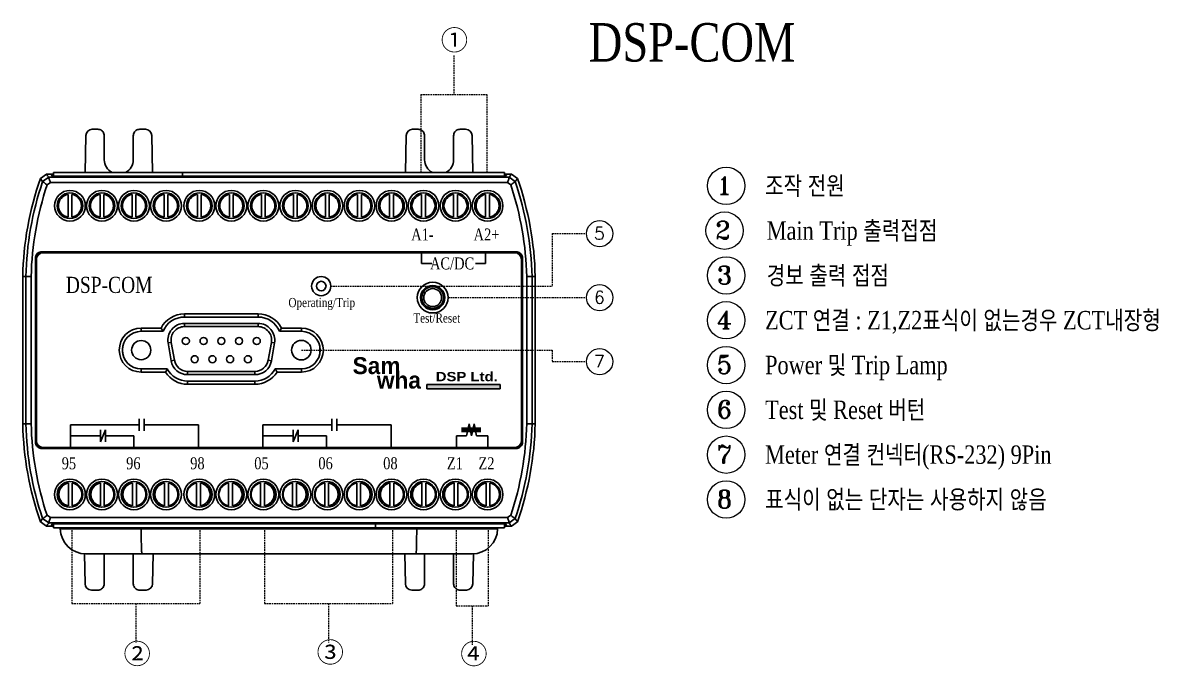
# Model space of a CAD drawing. Header units: millimetres. Extents: x 25 to 865, y 25 to 606.
# Drawn here: x 281.7 to 459, y 196.7 to 297.2 of the extents above; entities that cross this region are included whole.
import ezdxf
from ezdxf.enums import TextEntityAlignment as Align

# ---------------------------------------------------------------- set-up
doc = ezdxf.new("R2010")
doc.units = ezdxf.units.MM
doc.linetypes.add('DASHED2', pattern=[0.375, 0.25, -0.125])
for name, color, linetype in [('02___PRT_ALL_AXES', 7, 'Continuous'), ('03___PRT_ALL_CURVES', 7, 'Continuous'), ('40', 4, 'Continuous'), ('도면층1', 7, 'Continuous')]:
    doc.layers.add(name, color=color, linetype=linetype)
doc.styles.add('SS', font='batang.ttc', dxfattribs={"width": 0.8})
doc.styles.get("Standard").update_dxf_attribs({"font": 'BareunDotumPro1.ttf'})
doc.styles.add('STYLE2', font='romant.shx')
doc.styles.add('굴림체', font='arial.ttf')

msp = doc.modelspace()

# ---------------------------------------------------------------- hatches: boundary and pattern name
msp.add_hatch(color=5).paths.add_polyline_path([(344.79, 240.03), (344.79, 240.683), (356.26, 240.683), (356.26, 240.03)])

# ---------------------------------------------------------------- linework, layer by layer
at = {"color": 1, "linetype": 'DASHED2', "lineweight": 18}
for p, q in [((348.998, 292.089), (348.998, 286.003)), ((343.848, 286.003), (343.848, 273.812)), ((354.148, 286.003), (354.148, 273.812)), ((364.359, 264.262), (364.359, 256.062)), ((364.359, 246.062), (364.359, 244.262)), ((289.389, 218.312), (289.389, 206.454)), ((309.389, 218.312), (309.389, 206.454)), ((319.454, 218.312), (319.454, 206.454)), ((339.454, 218.312), (339.454, 206.454)), ((349.389, 218.312), (349.389, 206.12)), ((354.389, 218.312), (354.389, 206.12)), ((299.389, 206.454), (299.389, 200.368)), ((329.454, 206.454), (329.454, 200.368)), ((351.889, 206.12), (351.889, 200.035))]:
    msp.add_line(p, q, dxfattribs=at)
at = {"color": 1, "linetype": 'DASHED2', "lineweight": 5}
for p, q in [((343.848, 286.003), (354.148, 286.003)), ((364.359, 264.262), (369.73, 264.262)), ((329.811, 256.062), (364.359, 256.062)), ((348.114, 254.262), (364.359, 254.262)), ((364.359, 254.262), (369.73, 254.262)), ((325.214, 246.062), (364.359, 246.062)), ((364.359, 244.262), (369.73, 244.262)), ((289.389, 206.454), (309.389, 206.454)), ((319.454, 206.454), (339.454, 206.454)), ((349.389, 206.12), (354.389, 206.12))]:
    msp.add_line(p, q, dxfattribs=at)
at = {"color": 7, "linetype": 'Continuous'}
for p, q in [((292.568, 280.562), (293.446, 280.562)), ((299.981, 280.562), (300.859, 280.562)), ((342.568, 280.562), (343.446, 280.562)), ((349.981, 280.562), (350.859, 280.562)), ((291.468, 273.812), (291.569, 279.579)), ((294.446, 275.812), (294.446, 279.562)), ((298.981, 279.562), (298.981, 275.812)), ((301.959, 273.812), (301.859, 279.579)), ((341.468, 273.812), (341.569, 279.579)), ((344.446, 275.812), (344.446, 279.562)), ((348.981, 279.562), (348.981, 275.812)), ((351.959, 273.812), (351.859, 279.579)), ((284.475, 272.891), (285.419, 273.562)), ((285.773, 273.066), (284.827, 272.388)), ((285.419, 273.562), (286.524, 273.562)), ((357.654, 273.066), (285.773, 273.066)), ((286.165, 273.562), (286.334, 273.223)), ((357.093, 273.223), (286.334, 273.223)), ((286.524, 273.812), (306.649, 273.812)), ((286.524, 273.223), (286.524, 273.812)), ((306.649, 273.812), (306.649, 273.223)), ((306.651, 273.812), (356.901, 273.812)), ((306.651, 273.223), (306.651, 273.812)), ((356.901, 273.812), (356.901, 273.223)), ((356.901, 273.562), (358.008, 273.562)), ((357.262, 273.562), (357.093, 273.223)), ((358.601, 272.388), (357.654, 273.066)), ((358.008, 273.562), (358.952, 272.891)), ((286.039, 272.238), (285.526, 271.87)), ((357.388, 272.238), (286.039, 272.238)), ((357.902, 271.87), (357.388, 272.238)), ((288.786, 270.387), (288.786, 266.837)), ((289.386, 270.387), (289.386, 266.837)), ((293.786, 270.387), (293.786, 266.837)), ((294.386, 270.387), (294.386, 266.837)), ((298.786, 270.387), (298.786, 266.837)), ((299.386, 270.387), (299.386, 266.837)), ((303.786, 270.387), (303.786, 266.837)), ((304.386, 270.387), (304.386, 266.837)), ((308.976, 270.387), (308.976, 266.837)), ((309.576, 270.387), (309.576, 266.837)), ((313.976, 270.387), (313.976, 266.837)), ((314.576, 270.387), (314.576, 266.837)), ((318.976, 270.387), (318.976, 266.837)), ((319.576, 270.387), (319.576, 266.837)), ((323.976, 270.387), (323.976, 266.837)), ((324.576, 270.387), (324.576, 266.837)), ((328.976, 270.387), (328.976, 266.837)), ((329.576, 270.387), (329.576, 266.837)), ((333.976, 270.387), (333.976, 266.837)), ((334.576, 270.387), (334.576, 266.837)), ((338.976, 270.387), (338.976, 266.837)), ((339.576, 270.387), (339.576, 266.837)), ((343.976, 270.387), (343.976, 266.837)), ((344.576, 270.387), (344.576, 266.837)), ((348.976, 270.387), (348.976, 266.837)), ((349.576, 270.387), (349.576, 266.837)), ((353.976, 270.387), (353.976, 266.837)), ((354.576, 270.387), (354.576, 266.837)), ((358.738, 261.436), (284.689, 261.436)), ((284.689, 261.436), (284.713, 261.412)), ((358.714, 261.412), (284.713, 261.412)), ((358.564, 261.262), (284.864, 261.262)), ((343.978, 259.585), (343.978, 261.283)), ((353.978, 259.585), (353.978, 261.283)), ((358.738, 261.436), (358.714, 261.412)), ((283.689, 260.436), (283.689, 231.687)), ((283.689, 260.436), (283.714, 260.412)), ((283.714, 260.412), (283.714, 231.712)), ((283.864, 260.262), (283.864, 231.862)), ((359.564, 231.862), (359.564, 260.262)), ((359.738, 260.436), (359.714, 260.412)), ((359.714, 231.712), (359.714, 260.412)), ((359.738, 231.687), (359.738, 260.436)), ((281.714, 234.562), (281.714, 257.562)), ((281.714, 257.562), (282.209, 257.556)), ((282.209, 257.556), (282.209, 234.567)), ((283.037, 257.556), (282.209, 257.556)), ((283.037, 257.541), (283.037, 234.583)), ((360.39, 257.556), (361.218, 257.556)), ((360.39, 234.583), (360.39, 257.541)), ((361.714, 257.562), (361.218, 257.556)), ((361.218, 234.567), (361.218, 257.556)), ((361.714, 257.562), (361.714, 234.562)), ((306.964, 251.732), (306.964, 251.232)), ((306.964, 251.732), (318.464, 251.732)), ((318.464, 251.732), (318.464, 251.232)), ((306.964, 251.232), (318.464, 251.232)), ((306.964, 249.732), (306.964, 250.232)), ((318.464, 250.232), (306.964, 250.232)), ((318.464, 249.732), (318.464, 250.232)), ((300.214, 249.497), (300.214, 248.997)), ((300.214, 249.497), (303.312, 249.497)), ((300.214, 248.997), (303.632, 248.997)), ((318.464, 249.732), (306.964, 249.732)), ((321.795, 248.997), (325.214, 248.997)), ((322.115, 249.497), (325.214, 249.497)), ((325.214, 249.497), (325.214, 248.997)), ((304.895, 247.267), (304.403, 247.18)), ((304.403, 247.18), (304.897, 244.38)), ((304.895, 247.267), (305.389, 244.467)), ((320.038, 244.467), (320.532, 247.267)), ((320.53, 244.38), (321.024, 247.18)), ((320.532, 247.267), (321.024, 247.18)), ((300.214, 242.627), (300.214, 243.127)), ((304.287, 243.127), (300.214, 243.127)), ((305.389, 244.467), (304.897, 244.38)), ((320.038, 244.467), (320.53, 244.38)), ((325.214, 243.127), (321.141, 243.127)), ((325.214, 242.627), (325.214, 243.127)), ((304.001, 242.627), (300.214, 242.627)), ((307.457, 242.732), (307.457, 242.232)), ((307.457, 242.732), (317.97, 242.732)), ((307.457, 242.232), (317.97, 242.232)), ((307.457, 240.732), (307.457, 241.232)), ((317.97, 241.232), (307.457, 241.232)), ((317.97, 242.732), (317.97, 242.232)), ((317.97, 240.732), (317.97, 241.232)), ((325.214, 242.627), (321.426, 242.627)), ((317.97, 240.732), (307.457, 240.732)), ((281.714, 234.562), (282.209, 234.567)), ((283.037, 234.567), (282.209, 234.567)), ((289.151, 230.978), (289.151, 234.381)), ((299.904, 233.447), (299.904, 235.315)), ((300.684, 233.447), (300.684, 235.315)), ((309.151, 230.978), (309.151, 234.381)), ((319.216, 230.978), (319.216, 234.381)), ((329.969, 233.447), (329.969, 235.315)), ((330.749, 233.447), (330.749, 235.315)), ((339.216, 230.978), (339.216, 234.381)), ((360.39, 234.567), (361.218, 234.567)), ((361.714, 234.562), (361.218, 234.567)), ((293.851, 231.742), (293.851, 233.611)), ((294.631, 231.742), (294.631, 233.611)), ((299.086, 230.978), (299.086, 232.677)), ((323.916, 231.742), (323.916, 233.611)), ((324.696, 231.742), (324.696, 233.611)), ((329.151, 230.978), (329.151, 232.677)), ((349.406, 230.978), (349.406, 232.677)), ((354.341, 230.978), (354.341, 232.677)), ((283.689, 231.687), (283.714, 231.712)), ((284.689, 230.687), (284.713, 230.712)), ((284.689, 230.687), (358.738, 230.687)), ((284.713, 230.712), (358.714, 230.712)), ((284.864, 230.862), (358.564, 230.862)), ((358.738, 230.687), (358.714, 230.712)), ((359.738, 231.687), (359.714, 231.712)), ((288.851, 221.737), (288.851, 225.287)), ((289.451, 221.737), (289.451, 225.287)), ((293.851, 221.737), (293.851, 225.287)), ((294.451, 221.737), (294.451, 225.287)), ((298.851, 221.737), (298.851, 225.287)), ((299.451, 221.737), (299.451, 225.287)), ((303.851, 221.737), (303.851, 225.287)), ((304.451, 221.737), (304.451, 225.287)), ((308.851, 221.737), (308.851, 225.287)), ((309.451, 221.737), (309.451, 225.287)), ((313.851, 221.737), (313.851, 225.287)), ((314.451, 221.737), (314.451, 225.287)), ((318.851, 221.737), (318.851, 225.287)), ((319.451, 221.737), (319.451, 225.287)), ((323.851, 221.737), (323.851, 225.287)), ((324.451, 221.737), (324.451, 225.287)), ((328.851, 221.737), (328.851, 225.287)), ((329.451, 221.737), (329.451, 225.287)), ((333.851, 221.737), (333.851, 225.287)), ((334.451, 221.737), (334.451, 225.287)), ((339.041, 221.737), (339.041, 225.287)), ((339.641, 221.737), (339.641, 225.287)), ((344.041, 221.737), (344.041, 225.287)), ((344.641, 221.737), (344.641, 225.287)), ((349.041, 221.737), (349.041, 225.287)), ((349.641, 221.737), (349.641, 225.287)), ((354.041, 221.737), (354.041, 225.287)), ((354.641, 221.737), (354.641, 225.287)), ((285.526, 220.253), (286.039, 219.886)), ((286.039, 219.886), (357.388, 219.886)), ((357.388, 219.886), (357.902, 220.253)), ((285.419, 218.562), (284.475, 219.233)), ((284.827, 219.736), (285.773, 219.058)), ((286.526, 218.562), (285.419, 218.562)), ((285.773, 219.058), (357.654, 219.058)), ((286.165, 218.562), (286.334, 218.901)), ((286.334, 218.901), (357.093, 218.901)), ((286.526, 218.312), (286.526, 218.901)), ((336.776, 218.312), (286.526, 218.312)), ((287.574, 218.312), (287.577, 218.142)), ((355.851, 218.142), (287.577, 218.142)), ((300.212, 218.142), (300.212, 218.312)), ((336.776, 218.901), (336.776, 218.312)), ((336.779, 218.312), (336.779, 218.901)), ((356.904, 218.312), (336.779, 218.312)), ((343.215, 218.142), (343.215, 218.312)), ((355.854, 218.312), (355.851, 218.142)), ((356.904, 218.901), (356.904, 218.312)), ((358.008, 218.562), (356.904, 218.562)), ((357.262, 218.562), (357.093, 218.901)), ((357.654, 219.058), (358.601, 219.736)), ((358.952, 219.233), (358.008, 218.562)), ((291.365, 214.235), (291.446, 209.544)), ((351.851, 214.212), (291.576, 214.212)), ((294.446, 209.562), (294.446, 214.212)), ((298.981, 214.212), (298.981, 209.562)), ((302.062, 214.212), (301.981, 209.544)), ((341.365, 214.212), (341.446, 209.544)), ((344.446, 214.212), (344.446, 209.562)), ((348.981, 209.562), (348.981, 214.212)), ((352.063, 214.235), (351.981, 209.544)), ((293.446, 208.562), (292.446, 208.562)), ((300.981, 208.562), (299.981, 208.562)), ((343.446, 208.562), (342.446, 208.562)), ((350.981, 208.562), (349.981, 208.562))]:
    msp.add_line(p, q, dxfattribs=at)
for p, q in [((345.576, 259.585), (343.978, 259.585)), ((353.978, 259.585), (352.38, 259.585)), ((299.904, 234.381), (289.151, 234.381)), ((309.151, 234.381), (300.684, 234.381)), ((329.969, 234.381), (319.216, 234.381)), ((339.216, 234.381), (330.749, 234.381)), ((351.004, 232.677), (351.394, 234.545)), ((351.394, 234.545), (351.784, 232.677)), ((351.784, 232.677), (352.174, 234.545)), ((352.174, 234.545), (352.564, 232.677)), ((293.851, 232.677), (289.151, 232.677)), ((294.631, 233.611), (293.851, 231.742)), ((299.086, 232.677), (294.631, 232.677)), ((323.916, 232.677), (319.216, 232.677)), ((324.696, 233.611), (323.916, 231.742)), ((329.151, 232.677), (324.696, 232.677)), ((351.004, 232.677), (349.406, 232.677)), ((350.189, 233.87), (353.222, 233.87)), ((350.189, 233.611), (353.222, 233.611)), ((350.189, 233.352), (353.222, 233.352)), ((354.341, 232.677), (352.564, 232.677))]:
    msp.add_line(p, q)
at = {"color": 5}
for p, q in [((344.79, 240.683), (356.26, 240.683)), ((344.79, 240.03), (344.79, 240.683)), ((356.26, 240.03), (344.79, 240.03)), ((356.26, 240.683), (356.26, 240.03))]:
    msp.add_line(p, q, dxfattribs=at)
at = {"color": 0, "linetype": 'ByBlock', "lineweight": 18}
for centre, radius in [((391.533, 271.725), 2.922), ((371.775, 264.262), 2.046), ((391.283, 264.728), 2.922), ((391.533, 257.725), 2.922), ((371.775, 254.262), 2.046), ((391.533, 250.725), 2.922), ((391.533, 243.725), 2.922), ((371.775, 244.262), 2.046), ((391.533, 236.725), 2.922), ((391.533, 229.725), 2.922), ((391.533, 222.725), 2.922)]:
    msp.add_circle(centre, radius, dxfattribs=at)
at = {"color": 7, "linetype": 'Continuous'}
for centre, radius in [((289.086, 268.612), 2.4), ((289.086, 268.612), 2), ((294.086, 268.612), 2.4), ((294.086, 268.612), 2), ((299.086, 268.612), 2.4), ((299.086, 268.612), 2), ((304.086, 268.612), 2.4), ((304.086, 268.612), 2), ((309.276, 268.612), 2.4), ((309.276, 268.612), 2), ((314.276, 268.612), 2.4), ((314.276, 268.612), 2), ((319.276, 268.612), 2.4), ((319.276, 268.612), 2), ((324.276, 268.612), 2.4), ((324.276, 268.612), 2), ((329.276, 268.612), 2.4), ((329.276, 268.612), 2), ((334.276, 268.612), 2.4), ((334.276, 268.612), 2), ((339.276, 268.612), 2.4), ((339.276, 268.612), 2), ((344.276, 268.612), 2.4), ((344.276, 268.612), 2), ((349.276, 268.612), 2.4), ((349.276, 268.612), 2), ((354.276, 268.612), 2.4), ((354.276, 268.612), 2), ((345.714, 254.262), 2.4), ((345.714, 254.262), 1.9), ((345.714, 254.262), 1.7), ((345.714, 254.262), 1.4), ((307.174, 247.482), 0.55), ((309.944, 247.482), 0.55), ((312.714, 247.482), 0.55), ((315.484, 247.482), 0.55), ((318.254, 247.482), 0.55), ((308.564, 244.642), 0.55), ((311.334, 244.642), 0.55), ((314.094, 244.642), 0.55), ((316.864, 244.642), 0.55), ((289.086, 223.512), 2.4), ((289.086, 223.512), 2), ((294.086, 223.512), 2.4), ((294.086, 223.512), 2), ((299.086, 223.512), 2.4), ((299.086, 223.512), 2), ((304.086, 223.512), 2.4), ((304.086, 223.512), 2), ((309.276, 223.512), 2.4), ((309.276, 223.512), 2), ((314.276, 223.512), 2.4), ((314.276, 223.512), 2), ((319.276, 223.512), 2.4), ((319.276, 223.512), 2), ((324.276, 223.512), 2.4), ((324.276, 223.512), 2), ((329.276, 223.512), 2.4), ((329.276, 223.512), 2), ((334.276, 223.512), 2.4), ((334.276, 223.512), 2), ((339.276, 223.512), 2.4), ((339.276, 223.512), 2), ((344.276, 223.512), 2.4), ((344.276, 223.512), 2), ((349.276, 223.512), 2.4), ((349.276, 223.512), 2), ((354.276, 223.512), 2.4), ((354.276, 223.512), 2)]:
    msp.add_circle(centre, radius, dxfattribs=at)
for centre, radius, start, end in [((292.568, 279.562), 1, 90, 179), ((300.859, 279.562), 1, 1, 90), ((342.568, 279.562), 1, 90, 179), ((350.859, 279.562), 1, 1, 90), ((296.714, 275.812), 2.267, 180, 242.3898), ((296.714, 275.812), 2.267, 297.6102, 0), ((346.714, 275.812), 2.267, 180, 242.3898), ((346.714, 275.812), 2.267, 297.6102, 0), ((331.702, 256.47), 50, 160.82791, 178.74912), ((331.702, 256.47), 49.504, 161.24388, 178.74287), ((331.702, 256.47), 48.677, 161.5561, 178.73961), ((311.726, 256.47), 48.677, 1.26039, 18.4439), ((311.726, 256.47), 49.504, 1.25713, 18.75612), ((311.726, 256.47), 50, 1.25088, 19.17209), ((289.086, 268.612), 1.8, 99.59407, 260.40593), ((289.086, 268.612), 1.8, 279.59407, 80.40593), ((294.086, 268.612), 1.8, 99.59407, 260.40593), ((294.086, 268.612), 1.8, 279.59407, 80.40593), ((299.086, 268.612), 1.8, 99.59407, 260.40593), ((299.086, 268.612), 1.8, 279.59407, 80.40593), ((304.086, 268.612), 1.8, 99.59407, 260.40593), ((304.086, 268.612), 1.8, 279.59407, 80.40593), ((309.276, 268.612), 1.8, 99.59407, 260.40593), ((309.276, 268.612), 1.8, 279.59407, 80.40593), ((314.276, 268.612), 1.8, 99.59407, 260.40593), ((314.276, 268.612), 1.8, 279.59407, 80.40593), ((319.276, 268.612), 1.8, 99.59407, 260.40593), ((319.276, 268.612), 1.8, 279.59407, 80.40593), ((324.276, 268.612), 1.8, 99.59407, 260.40593), ((324.276, 268.612), 1.8, 279.59407, 80.40593), ((329.276, 268.612), 1.8, 99.59407, 260.40593), ((329.276, 268.612), 1.8, 279.59407, 80.40593), ((334.276, 268.612), 1.8, 99.59407, 260.40593), ((334.276, 268.612), 1.8, 279.59407, 80.40593), ((339.276, 268.612), 1.8, 99.59407, 260.40593), ((339.276, 268.612), 1.8, 279.59407, 80.40593), ((344.276, 268.612), 1.8, 99.59407, 260.40593), ((344.276, 268.612), 1.8, 279.59407, 80.40593), ((349.276, 268.612), 1.8, 99.59407, 260.40593), ((349.276, 268.612), 1.8, 279.59407, 80.40593), ((354.276, 268.612), 1.8, 99.59407, 260.40593), ((354.276, 268.612), 1.8, 279.59407, 80.40593), ((284.864, 260.262), 1, 90, 180), ((358.564, 260.262), 1, 0, 90), ((306.964, 247.632), 4.1, 90, 152.94355), ((318.464, 247.632), 4.1, 27.05719, 90), ((306.964, 247.632), 3.6, 90, 157.71793), ((306.964, 247.632), 2.6, 90, 190), ((318.464, 247.632), 3.6, 22.28207, 90), ((318.464, 247.632), 2.6, 350, 90), ((300.214, 246.062), 3.435, 90, 270), ((300.214, 246.062), 2.935, 90, 270), ((306.964, 247.632), 2.1, 90, 190), ((318.464, 247.632), 2.1, 350, 90), ((325.214, 246.062), 3.435, 270, 90), ((325.214, 246.062), 2.935, 270, 90), ((307.457, 244.832), 3.6, 208.26896, 270), ((307.457, 244.832), 2.6, 190, 270), ((307.457, 244.832), 2.1, 190, 270), ((317.97, 244.832), 2.1, 270, 350), ((317.97, 244.832), 2.6, 270, 350), ((317.97, 244.832), 3.6, 270, 331.73104), ((307.457, 244.832), 4.1, 212.5345, 270), ((317.97, 244.832), 4.1, 270, 327.4655), ((331.702, 235.653), 50, 181.25088, 199.17209), ((331.702, 235.653), 49.504, 181.25713, 198.75612), ((331.702, 235.653), 48.677, 181.26039, 198.4439), ((311.726, 235.653), 48.677, 341.5561, 358.73961), ((311.726, 235.653), 49.504, 341.24388, 358.74287), ((311.726, 235.653), 50, 340.82791, 358.74912), ((284.864, 231.862), 1, 180, 270), ((358.564, 231.862), 1, 270, 0), ((289.151, 223.512), 1.8, 99.59407, 260.40593), ((289.151, 223.512), 1.8, 279.59407, 80.40593), ((294.151, 223.512), 1.8, 99.59407, 260.40593), ((294.151, 223.512), 1.8, 279.59407, 80.40593), ((299.151, 223.512), 1.8, 99.59407, 260.40593), ((299.151, 223.512), 1.8, 279.59407, 80.40593), ((304.151, 223.512), 1.8, 99.59407, 260.40593), ((304.151, 223.512), 1.8, 279.59407, 80.40593), ((309.151, 223.512), 1.8, 99.59407, 260.40593), ((309.151, 223.512), 1.8, 279.59407, 80.40593), ((314.151, 223.512), 1.8, 99.59407, 260.40593), ((314.151, 223.512), 1.8, 279.59407, 80.40593), ((319.151, 223.512), 1.8, 99.59407, 260.40593), ((319.151, 223.512), 1.8, 279.59407, 80.40593), ((324.151, 223.512), 1.8, 99.59407, 260.40593), ((324.151, 223.512), 1.8, 279.59407, 80.40593), ((329.151, 223.512), 1.8, 99.59407, 260.40593), ((329.151, 223.512), 1.8, 279.59407, 80.40593), ((334.151, 223.512), 1.8, 99.59407, 260.40593), ((334.151, 223.512), 1.8, 279.59407, 80.40593), ((339.341, 223.512), 1.8, 99.59407, 260.40593), ((339.341, 223.512), 1.8, 279.59407, 80.40593), ((344.341, 223.512), 1.8, 99.59407, 260.40593), ((344.341, 223.512), 1.8, 279.59407, 80.40593), ((349.341, 223.512), 1.8, 99.59407, 260.40593), ((349.341, 223.512), 1.8, 279.59407, 80.40593), ((354.341, 223.512), 1.8, 99.59407, 260.40593), ((354.341, 223.512), 1.8, 279.59407, 80.40593), ((291.576, 218.212), 4, 181, 270), ((351.851, 218.212), 4, 270, 359), ((292.446, 209.562), 1, 181, 270), ((300.981, 209.562), 1, 270, 359), ((342.446, 209.562), 1, 181, 270), ((350.981, 209.562), 1, 270, 359)]:
    msp.add_arc(centre, radius, start, end, dxfattribs=at)
for points, knots in [([(294.446, 279.562), (294.446, 279.666), (294.413, 279.876), (294.269, 280.159), (294.044, 280.384), (293.76, 280.529), (293.55, 280.562), (293.446, 280.562)], [0, 0, 0, 0, 0.3128443, 0.6257071, 0.9385998, 1.2515225, 1.5644638, 1.5644638, 1.5644638, 1.5644638]), ([(299.981, 280.562), (299.877, 280.562), (299.667, 280.529), (299.384, 280.384), (299.159, 280.159), (299.014, 279.876), (298.981, 279.666), (298.981, 279.562)], [0, 0, 0, 0, 0.3129412, 0.6258639, 0.9387567, 1.2516195, 1.5644638, 1.5644638, 1.5644638, 1.5644638]), ([(344.446, 279.562), (344.446, 279.666), (344.413, 279.876), (344.269, 280.159), (344.044, 280.384), (343.76, 280.529), (343.55, 280.562), (343.446, 280.562)], [0, 0, 0, 0, 0.3128443, 0.6257071, 0.9385998, 1.2515225, 1.5644638, 1.5644638, 1.5644638, 1.5644638]), ([(349.981, 280.562), (349.877, 280.562), (349.667, 280.529), (349.384, 280.384), (349.159, 280.159), (349.014, 279.876), (348.981, 279.666), (348.981, 279.562)], [0, 0, 0, 0, 0.3129412, 0.6258639, 0.9387567, 1.2516195, 1.5644638, 1.5644638, 1.5644638, 1.5644638]), ([(285.773, 273.066), (285.738, 273.114), (285.661, 273.222), (285.543, 273.388), (285.46, 273.504), (285.419, 273.562)], [0, 0, 0, 0, 0.17899192, 0.39786681, 0.60925193, 0.60925193, 0.60925193, 0.60925193]), ([(285.773, 273.066), (285.803, 272.977), (285.848, 272.791), (285.947, 272.518), (286.007, 272.332), (286.039, 272.238)], [0, 0, 0, 0, 0.28287008, 0.57326512, 0.86975369, 0.86975369, 0.86975369, 0.86975369]), ([(357.654, 273.066), (357.624, 272.977), (357.579, 272.791), (357.481, 272.518), (357.42, 272.332), (357.388, 272.238)], [0, 0, 0, 0, 0.28287466, 0.57326965, 0.86975368, 0.86975368, 0.86975368, 0.86975368]), ([(357.654, 273.066), (357.689, 273.114), (357.766, 273.222), (357.884, 273.387), (357.967, 273.504), (358.008, 273.562)], [0, 0, 0, 0, 0.17820854, 0.39708416, 0.60925193, 0.60925193, 0.60925193, 0.60925193]), ([(284.826, 272.388), (284.792, 272.437), (284.715, 272.546), (284.598, 272.714), (284.515, 272.832), (284.475, 272.891)], [0, 0, 0, 0, 0.18024777, 0.40064801, 0.61349574, 0.61349574, 0.61349574, 0.61349574]), ([(284.826, 272.388), (284.901, 272.331), (285.063, 272.228), (285.289, 272.047), (285.447, 271.93), (285.526, 271.871)], [0, 0, 0, 0, 0.28246747, 0.5729897, 0.87011684, 0.87011684, 0.87011684, 0.87011684]), ([(358.601, 272.388), (358.526, 272.331), (358.365, 272.228), (358.138, 272.047), (357.98, 271.93), (357.901, 271.871)], [0, 0, 0, 0, 0.28246279, 0.57298506, 0.87011686, 0.87011686, 0.87011686, 0.87011686]), ([(358.601, 272.388), (358.635, 272.437), (358.712, 272.546), (358.829, 272.714), (358.912, 272.832), (358.952, 272.891)], [0, 0, 0, 0, 0.17945891, 0.39985993, 0.61349574, 0.61349574, 0.61349574, 0.61349574]), ([(283.689, 260.436), (283.689, 260.541), (283.722, 260.751), (283.867, 261.034), (284.092, 261.259), (284.375, 261.403), (284.585, 261.436), (284.689, 261.436)], [0, 0, 0, 0, 0.31286, 0.6256693, 0.9384589, 1.2512679, 1.5641278, 1.5641278, 1.5641278, 1.5641278]), ([(284.713, 261.412), (284.609, 261.412), (284.399, 261.379), (284.116, 261.234), (283.891, 261.009), (283.747, 260.726), (283.714, 260.516), (283.714, 260.412)], [0, 0, 0, 0, 0.3128599, 0.6256689, 0.9384586, 1.2512678, 1.5641278, 1.5641278, 1.5641278, 1.5641278]), ([(359.714, 260.412), (359.714, 260.516), (359.68, 260.726), (359.536, 261.009), (359.311, 261.234), (359.028, 261.379), (358.818, 261.412), (358.714, 261.412)], [0, 0, 0, 0, 0.3128599, 0.6256689, 0.9384586, 1.2512678, 1.5641278, 1.5641278, 1.5641278, 1.5641278]), ([(358.738, 261.436), (358.842, 261.436), (359.052, 261.403), (359.336, 261.259), (359.561, 261.034), (359.705, 260.751), (359.738, 260.541), (359.738, 260.436)], [0, 0, 0, 0, 0.31286, 0.6256693, 0.9384589, 1.2512679, 1.5641278, 1.5641278, 1.5641278, 1.5641278]), ([(303.632, 248.997), (303.596, 249.051), (303.524, 249.16), (303.417, 249.326), (303.347, 249.44), (303.312, 249.497)], [0, 0, 0, 0, 0.19415575, 0.39205987, 0.59372276, 0.59372276, 0.59372276, 0.59372276]), ([(321.795, 248.997), (321.831, 249.051), (321.903, 249.16), (322.009, 249.326), (322.08, 249.44), (322.115, 249.497)], [0, 0, 0, 0, 0.19410924, 0.39200941, 0.59371784, 0.59371784, 0.59371784, 0.59371784]), ([(304.287, 243.127), (304.254, 243.073), (304.19, 242.964), (304.095, 242.797), (304.032, 242.684), (304.001, 242.627)], [0, 0, 0, 0, 0.18852858, 0.38053284, 0.57601707, 0.57601707, 0.57601707, 0.57601707]), ([(321.141, 243.127), (321.173, 243.073), (321.237, 242.964), (321.332, 242.797), (321.395, 242.684), (321.426, 242.627)], [0, 0, 0, 0, 0.18852858, 0.38053284, 0.57601707, 0.57601707, 0.57601707, 0.57601707]), ([(284.689, 230.687), (284.585, 230.687), (284.375, 230.721), (284.092, 230.865), (283.867, 231.09), (283.722, 231.373), (283.689, 231.583), (283.689, 231.687)], [0, 0, 0, 0, 0.31286, 0.6256693, 0.9384589, 1.2512679, 1.5641278, 1.5641278, 1.5641278, 1.5641278]), ([(283.714, 231.712), (283.714, 231.607), (283.747, 231.397), (283.891, 231.114), (284.116, 230.889), (284.399, 230.745), (284.609, 230.712), (284.713, 230.712)], [0, 0, 0, 0, 0.3128599, 0.6256689, 0.9384586, 1.2512678, 1.5641278, 1.5641278, 1.5641278, 1.5641278]), ([(358.714, 230.712), (358.818, 230.712), (359.028, 230.745), (359.311, 230.889), (359.536, 231.114), (359.68, 231.397), (359.714, 231.607), (359.714, 231.712)], [0, 0, 0, 0, 0.3128599, 0.6256689, 0.9384586, 1.2512678, 1.5641278, 1.5641278, 1.5641278, 1.5641278]), ([(359.738, 231.687), (359.738, 231.583), (359.705, 231.373), (359.561, 231.09), (359.336, 230.865), (359.052, 230.721), (358.842, 230.687), (358.738, 230.687)], [0, 0, 0, 0, 0.31286, 0.6256693, 0.9384589, 1.2512679, 1.5641278, 1.5641278, 1.5641278, 1.5641278]), ([(284.826, 219.736), (284.901, 219.793), (285.063, 219.896), (285.289, 220.077), (285.447, 220.193), (285.526, 220.253)], [0, 0, 0, 0, 0.28246295, 0.57298523, 0.87011684, 0.87011684, 0.87011684, 0.87011684]), ([(285.773, 219.058), (285.803, 219.147), (285.848, 219.333), (285.947, 219.606), (286.007, 219.792), (286.039, 219.886)], [0, 0, 0, 0, 0.28287466, 0.57326965, 0.86975368, 0.86975368, 0.86975368, 0.86975368]), ([(357.654, 219.058), (357.624, 219.147), (357.579, 219.333), (357.481, 219.606), (357.42, 219.792), (357.388, 219.886)], [0, 0, 0, 0, 0.28287008, 0.57326512, 0.86975369, 0.86975369, 0.86975369, 0.86975369]), ([(358.601, 219.736), (358.526, 219.793), (358.365, 219.896), (358.138, 220.077), (357.98, 220.193), (357.901, 220.253)], [0, 0, 0, 0, 0.28246763, 0.57298986, 0.87011682, 0.87011682, 0.87011682, 0.87011682]), ([(284.826, 219.736), (284.792, 219.687), (284.716, 219.578), (284.598, 219.41), (284.516, 219.291), (284.475, 219.233)], [0, 0, 0, 0, 0.17945891, 0.39985993, 0.61349574, 0.61349574, 0.61349574, 0.61349574]), ([(285.773, 219.058), (285.738, 219.009), (285.661, 218.902), (285.543, 218.737), (285.46, 218.62), (285.419, 218.562)], [0, 0, 0, 0, 0.17820854, 0.39708416, 0.60925193, 0.60925193, 0.60925193, 0.60925193]), ([(300.212, 218.142), (300.212, 217.849), (300.214, 217.278), (300.222, 216.462), (300.232, 215.724), (300.256, 215.128), (300.256, 214.632), (300.311, 214.414), (300.293, 214.212), (300.326, 214.212)], [0, 0, 0, 0, 0.8787524, 1.7109392, 2.4557807, 3.076824, 3.5437717, 3.834118, 3.9358054, 3.9358054, 3.9358054, 3.9358054]), ([(343.215, 218.142), (343.215, 217.849), (343.214, 217.278), (343.205, 216.462), (343.195, 215.724), (343.171, 215.128), (343.171, 214.632), (343.116, 214.414), (343.135, 214.212), (343.101, 214.212)], [0, 0, 0, 0, 0.8787524, 1.7109392, 2.4557807, 3.076824, 3.5437717, 3.834118, 3.9358054, 3.9358054, 3.9358054, 3.9358054]), ([(357.654, 219.058), (357.689, 219.009), (357.766, 218.901), (357.884, 218.736), (357.968, 218.619), (358.008, 218.562)], [0, 0, 0, 0, 0.17899192, 0.39786681, 0.60925193, 0.60925193, 0.60925193, 0.60925193]), ([(358.601, 219.736), (358.635, 219.687), (358.712, 219.577), (358.829, 219.41), (358.912, 219.291), (358.952, 219.233)], [0, 0, 0, 0, 0.18024777, 0.40064801, 0.61349574, 0.61349574, 0.61349574, 0.61349574]), ([(293.446, 208.562), (293.55, 208.562), (293.76, 208.595), (294.044, 208.739), (294.269, 208.964), (294.413, 209.248), (294.446, 209.458), (294.446, 209.562)], [0, 0, 0, 0, 0.3129412, 0.6258639, 0.9387567, 1.2516195, 1.5644638, 1.5644638, 1.5644638, 1.5644638]), ([(298.981, 209.562), (298.981, 209.458), (299.014, 209.248), (299.159, 208.964), (299.384, 208.739), (299.667, 208.595), (299.877, 208.562), (299.981, 208.562)], [0, 0, 0, 0, 0.3128443, 0.6257071, 0.9385998, 1.2515225, 1.5644638, 1.5644638, 1.5644638, 1.5644638]), ([(343.446, 208.562), (343.55, 208.562), (343.76, 208.595), (344.044, 208.739), (344.269, 208.964), (344.413, 209.248), (344.446, 209.458), (344.446, 209.562)], [0, 0, 0, 0, 0.3129412, 0.6258639, 0.9387567, 1.2516195, 1.5644638, 1.5644638, 1.5644638, 1.5644638]), ([(348.981, 209.562), (348.981, 209.458), (349.014, 209.248), (349.159, 208.964), (349.384, 208.739), (349.667, 208.595), (349.877, 208.562), (349.981, 208.562)], [0, 0, 0, 0, 0.3128443, 0.6257071, 0.9385998, 1.2515225, 1.5644638, 1.5644638, 1.5644638, 1.5644638])]:
    msp.add_open_spline(points, degree=3, knots=knots, dxfattribs=at)
at = {"layer": '02___PRT_ALL_AXES', "color": 7, "linetype": 'Continuous'}
for p, q in [((297.309, 245.69), (297.309, 246.435)), ((328.119, 246.434), (328.119, 245.688))]:
    msp.add_line(p, q, dxfattribs=at)
for centre, radius in [((300.214, 246.062), 1.5), ((325.214, 246.062), 1.525)]:
    msp.add_circle(centre, radius, dxfattribs=at)
for centre, start, end in [((289.151, 223.512), 93.69703, 266.30815), ((294.151, 223.512), 93.69703, 266.30815), ((299.151, 223.512), 93.69703, 266.30815), ((304.151, 223.512), 93.69703, 266.30815), ((309.151, 223.512), 273.69457, 86.30569), ((314.151, 223.512), 273.69457, 86.30569), ((319.151, 223.512), 273.69457, 86.30569), ((324.151, 223.512), 273.69457, 86.30569), ((329.151, 223.512), 273.69457, 86.30569), ((334.151, 223.512), 273.69457, 86.30569), ((339.341, 223.512), 94.22842, 265.77923), ((344.341, 223.512), 94.22842, 265.77923), ((349.341, 223.512), 94.22842, 265.77923), ((354.341, 223.512), 94.22842, 265.77923)]:
    msp.add_arc(centre, 2, start, end, dxfattribs=at)
at = {"layer": '03___PRT_ALL_CURVES', "color": 4, "linetype": 'Continuous'}
msp.add_circle((328.311, 256.062), 0.75, dxfattribs=at)
at = {"layer": '도면층1'}
msp.add_circle((328.311, 256.062), 1.5, dxfattribs=at)

# ---------------------------------------------------------------- texts
at = {"color": 0, "style": 'SS', "width": 0.8}
msp.add_text('DSP-COM', height=6, dxfattribs=at).set_placement((370.085, 291.149))
at = {"color": 0, "style": 'STYLE2'}
for s, height, p in [('1', 2.815, (390.06, 270.38)), ('2', 2.815, (389.81, 263.383)), ('5', 1.97, (370.896, 263.32)), ('3', 2.815, (390.06, 256.38)), ('6', 1.97, (370.896, 253.32)), ('4', 2.815, (390.06, 249.38)), ('7', 1.97, (370.896, 243.32)), ('5', 2.815, (390.06, 242.38)), ('6', 2.815, (390.06, 235.38)), ('7', 2.815, (390.06, 228.38)), ('8', 2.815, (390.06, 221.38))]:
    msp.add_text(s, height=height, dxfattribs=at).set_placement(p)
at = {"color": 7, "linetype": 'Continuous', "style": 'SS', "width": 0.8}
msp.add_text('DSP-COM', height=2.52, dxfattribs=at).set_placement((288.44, 254.993))
at = {"color": 0, "lineweight": 18, "char_height": 3.12766, "width": 5.16757, "attachment_point": 1, "style": '굴림체'}
for s, insert in [('{\\fBatang|b0|i0|c129|p18;①}', (346.971, 296.053)), ('{\\fBatang|b0|i0|c129|p18;②}', (297.451, 200.172)), ('{\\fBatang|b0|i0|c129|p18;③}', (327.588, 200.409)), ('{\\fBatang|b0|i0|c129|p18;④}', (350.012, 200.154))]:
    msp.add_mtext(s, dxfattribs=dict(at, insert=insert))
at = {"lineweight": 18, "char_height": 2.88, "attachment_point": 1, "style": 'SS'}
for s, insert, width in [('조작 전원 ', (397.604, 273.177), 25.81994), ('Main Trip 출력접점', (397.854, 266.174), 38.21847), ('경보 출력 접점', (397.854, 259.174), 70.59432), ('ZCT 연결 : Z1,Z2표식이 없는경우 ZCT내장형', (397.604, 252.177), 69.37651), ('Power 및 Trip Lamp', (397.604, 245.177), 36.90446), ('Test 및 Reset 버턴', (397.604, 238.177), 44.79841), ('Meter 연결 컨넥터(RS-232) 9Pin', (397.604, 231.177), 70.31337), ('표식이 없는 단자는 사용하지 않음', (397.604, 224.177), 53.53466)]:
    msp.add_mtext(s, dxfattribs=dict(at, insert=insert, width=width))
at = {"color": 20, "insert": (333.215, 244.96), "char_height": 2.646, "width": 9.50854, "attachment_point": 1}
msp.add_mtext('{\\fPump Demi Bold LET|b0|i0|c0|p2;Sam}', dxfattribs=at)
at = {"color": 5, "insert": (337.003, 242.695), "char_height": 2.646, "width": 9.50854, "attachment_point": 1}
msp.add_mtext('{\\fPump Demi Bold LET|b0|i0|c0|p2;wha}', dxfattribs=at)
at = {"color": 0, "insert": (346.196, 242.649), "char_height": 1.45133, "width": 10.0641, "attachment_point": 1}
msp.add_mtext('{\\fArial Black|b0|i0|c0|p34;DSP Ltd.}', dxfattribs=at)
at = {"layer": '40', "color": 0, "style": 'SS', "width": 0.8}
for s, height, p in [('A1-', 1.8658, (344.113, 263.192)), ('A2+', 1.8658, (354.113, 263.192)), ('AC/DC', 1.8658, (348.745, 258.67)), ('Operating/Trip', 1.4352, (328.402, 252.781)), ('Test/Reset', 1.4352, (346.35, 250.36)), ('95', 1.8658, (288.923, 227.447)), ('96', 1.8658, (298.988, 227.447)), ('98', 1.8658, (308.988, 227.447)), ('05', 1.8658, (318.988, 227.447)), ('06', 1.8658, (328.988, 227.447)), ('08', 1.8658, (339.113, 227.447)), ('Z1', 1.8658, (349.178, 227.447)), ('Z2', 1.8658, (354.113, 227.447))]:
    msp.add_text(s, height=height, dxfattribs=at).set_placement(p, align=Align.CENTER)

doc.saveas('drawing.dxf')
